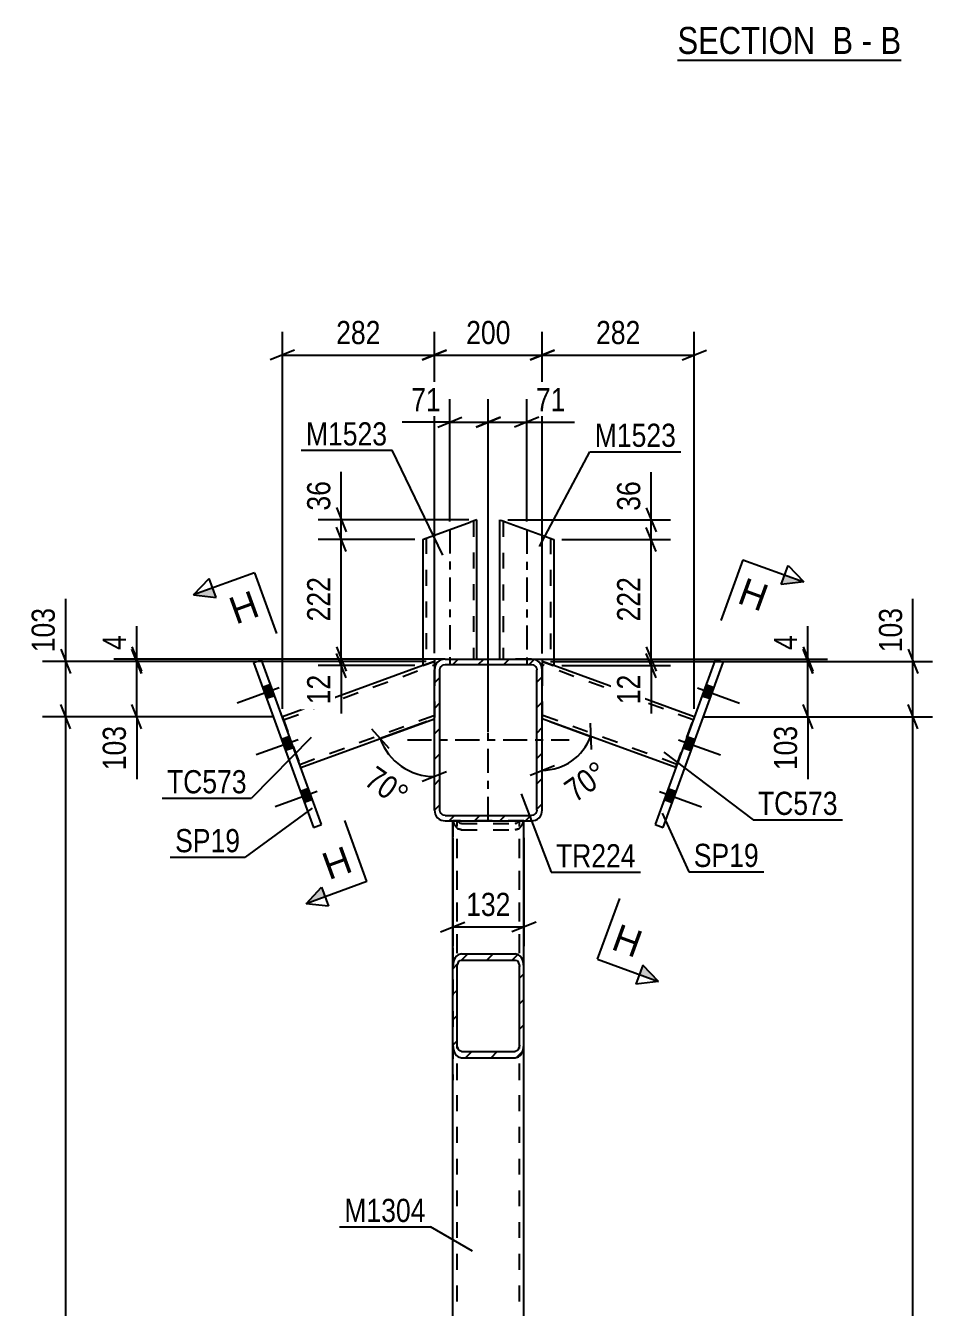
# Model space of a CAD drawing. Header units: millimetres. Extents: x -153 to 1036, y -682 to 159.
# Drawn here: x 312.2 to 424.3, y -467.5 to -309.1 of the extents above; entities that cross this region are included whole.
import ezdxf

# ---------------------------------------------------------------- set-up
doc = ezdxf.new("R2010")
doc.units = ezdxf.units.MM
doc.linetypes.add('DXK_LINE_DOT2', pattern=[3.9198, 1.9599, -1.9599])
doc.linetypes.add('DXK_LINE_DOT3', pattern=[5.9187, 2.979, -0.9799, 0.9799, -0.9799])
doc.styles.add('Arial', font='ARIAL.TTF', dxfattribs={"height": 0.2})
doc.styles.add('Arial Narrow', font='ARIALN.TTF', dxfattribs={"height": 0.2})

# ---------------------------------------------------------------- blocks, each defined once
blk = doc.blocks.new('Unknown-761548098-13 - 5101')
at = {"color": 6, "linetype": 'Continuous'}
blk.add_line((392.84, -313.31), (420.48, -313.31), dxfattribs=at)
at = {"color": 0, "linetype": 'Continuous'}
for points in [[(410.94, -312.56), (410.94, -309.06), (392.84, -309.06), (392.84, -312.56)], [(414.55, -312.56), (414.55, -309.06), (411.99, -309.06), (411.99, -312.56)], [(416.88, -312.56), (416.88, -309.06), (415.6, -309.06), (415.6, -312.56)], [(420.48, -312.56), (420.48, -309.06), (417.93, -309.06), (417.93, -312.56)]]:
    blk.add_wipeout(points, dxfattribs=at)
at = {"color": 7, "linetype": 'Continuous', "style": 'Arial Narrow'}
for s, p in [('SECTION ', (392.84, -312.56)), ('B', (411.99, -312.56)), ('B', (417.93, -312.56)), ('-', (415.6, -312.56))]:
    blk.add_text(s, height=3.34, dxfattribs=at).set_placement(p)
blk = doc.blocks.new('Part-761548098-21305 - 21252')
at = {"color": 2, "linetype": 'Continuous'}
for p, q in [((376.12, -387.64), (376.12, -388.49)), ((376.12, -388.49), (376.12, -388.68)), ((394.91, -394.48), (377.54, -388.15)), ((392.63, -400.74), (376.12, -394.73))]:
    blk.add_line(p, q, dxfattribs=at)
at = {"color": 7, "linetype": 'DXK_LINE_DOT2'}
for p, q in [((377.54, -388.15), (376.12, -387.64)), ((376.12, -387.64), (376.12, -387.7)), ((376.12, -387.7), (376.12, -387.88)), ((394.77, -394.85), (376.12, -388.06)), ((376.12, -388.68), (376.12, -394.73)), ((392.77, -400.36), (376.12, -394.3)), ((392.63, -400.74), (394.91, -394.48))]:
    blk.add_line(p, q, dxfattribs=at)
blk = doc.blocks.new('Part-761548098-21254 - 21252')
at = {"color": 7, "linetype": 'DXK_LINE_DOT2'}
for p, q in [((373.85, -407.34), (365.05, -407.34)), ((365.05, -407.34), (365.05, -439.39)), ((365.11, -407.34), (365.13, -407.48)), ((365.58, -439.39), (365.58, -407.34)), ((365.74, -407.44), (365.7, -407.34)), ((365.71, -408.33), (365.91, -408.39)), ((365.91, -407.61), (365.74, -407.44)), ((366.12, -407.67), (365.91, -407.61)), ((365.91, -408.39), (366.12, -408.45)), ((366.12, -407.67), (372.78, -407.67)), ((366.12, -408.45), (372.78, -408.45)), ((372.99, -407.61), (372.78, -407.67)), ((372.78, -408.45), (373.16, -408.34)), ((373.16, -407.44), (372.99, -407.61)), ((373.2, -407.34), (373.16, -407.44)), ((373.16, -408.34), (373.19, -408.33)), ((373.32, -439.39), (373.32, -407.34)), ((373.77, -407.48), (373.79, -407.34)), ((373.85, -439.39), (373.85, -407.34))]:
    blk.add_line(p, q, dxfattribs=at)
for centre, start, end in [((366.51, -407.16), 193.2949, 235.5336), ((372.39, -407.16), 304.4664, 346.7051)]:
    blk.add_arc(centre, 1.42, start, end, dxfattribs=at)
blk = doc.blocks.new('Part-761548098-21256 - 21252')
at = {"linetype": 'Continuous'}
h = blk.add_hatch(dxfattribs=at)
h.set_pattern_fill('', scale=0.7, style=0, pattern_type=0)
h.set_pattern_definition([(45, (365.0503, -435.0648), (-1.57154, 1.57154), [])])
h.paths.add_polyline_path([(365.05, -425.33), (365.05, -435.06), (365.13, -435.66), (365.36, -436.17), (365.71, -436.5), (366.12, -436.62), (372.78, -436.62), (373.19, -436.5), (373.54, -436.17), (373.77, -435.66), (373.85, -435.06), (373.85, -425.33), (373.77, -424.74), (373.54, -424.23), (373.19, -423.9), (372.78, -423.78), (366.12, -423.78), (365.71, -423.9), (365.36, -424.23), (365.13, -424.74)])
h.paths.add_polyline_path([(365.74, -424.78), (365.91, -424.61), (366.12, -424.56), (372.78, -424.56), (372.99, -424.61), (373.16, -424.78), (373.28, -425.04), (373.32, -425.33), (373.32, -435.06), (373.28, -435.36), (373.16, -435.62), (372.99, -435.78), (372.78, -435.84), (366.12, -435.84), (365.91, -435.78), (365.74, -435.62), (365.62, -435.36), (365.58, -435.06), (365.58, -425.33), (365.62, -425.04)])
at = {"color": 2, "linetype": 'Continuous'}
for p, q in [((365.05, -425.33), (365.05, -407.34)), ((373.85, -425.33), (373.85, -407.34)), ((366.12, -423.78), (365.71, -423.9)), ((366.12, -423.78), (372.78, -423.78)), ((373.19, -423.9), (372.78, -423.78)), ((365.13, -424.74), (365.05, -425.33)), ((365.05, -435.06), (365.05, -425.33)), ((365.58, -425.33), (365.62, -425.04)), ((365.58, -435.06), (365.58, -425.33)), ((365.91, -424.61), (366.12, -424.56)), ((366.12, -424.56), (372.78, -424.56)), ((372.78, -424.56), (372.99, -424.61)), ((373.28, -425.04), (373.32, -425.33)), ((373.32, -435.06), (373.32, -425.33)), ((373.85, -425.33), (373.77, -424.74)), ((373.85, -435.06), (373.85, -425.33)), ((365.05, -435.06), (365.13, -435.66)), ((365.62, -435.36), (365.58, -435.06)), ((373.32, -435.06), (373.28, -435.36)), ((373.77, -435.66), (373.85, -435.06)), ((365.71, -436.5), (366.12, -436.62)), ((366.12, -435.84), (365.91, -435.78)), ((366.12, -435.84), (372.78, -435.84)), ((366.12, -436.62), (372.78, -436.62)), ((372.99, -435.78), (372.78, -435.84)), ((372.78, -436.62), (373.19, -436.5))]:
    blk.add_line(p, q, dxfattribs=at)
at = {"color": 7, "linetype": 'DXK_LINE_DOT2'}
for p, q in [((373.85, -407.34), (365.05, -407.34)), ((365.13, -407.48), (365.11, -407.34)), ((365.58, -435.06), (365.58, -407.34)), ((365.7, -407.34), (365.74, -407.44)), ((366.12, -408.45), (365.71, -408.33)), ((365.74, -407.44), (365.91, -407.61)), ((365.91, -407.61), (366.12, -407.67)), ((366.12, -407.67), (372.78, -407.67)), ((366.12, -408.45), (372.78, -408.45)), ((372.78, -407.67), (372.99, -407.61)), ((373.19, -408.33), (372.78, -408.45)), ((372.99, -407.61), (373.16, -407.44)), ((373.16, -407.44), (373.2, -407.34)), ((373.32, -435.06), (373.32, -407.34)), ((373.79, -407.34), (373.77, -407.48)), ((365.05, -435.06), (365.05, -425.33)), ((373.85, -435.06), (373.85, -425.33))]:
    blk.add_line(p, q, dxfattribs=at)
for centre, start, end in [((366.51, -407.16), 193.2949, 235.5336), ((372.39, -407.16), 304.4664, 346.7051)]:
    blk.add_arc(centre, 1.42, start, end, dxfattribs=at)
at = {"color": 2, "linetype": 'Continuous'}
for centre, radius, start, end in [((366.51, -425.06), 1.42, 124.4664, 166.7051), ((372.39, -425.06), 1.42, 13.2949, 55.5336), ((366.31, -425.2), 0.709, 124.4664, 166.7051), ((372.59, -425.2), 0.709, 13.2949, 55.5336), ((366.31, -435.2), 0.709, 193.2949, 235.5336), ((372.59, -435.2), 0.709, 304.4664, 346.7051), ((366.51, -435.33), 1.42, 193.2949, 235.5336), ((372.39, -435.33), 1.42, 304.4664, 346.7051)]:
    blk.add_arc(centre, radius, start, end, dxfattribs=at)
blk = doc.blocks.new('Part-761548098-21275 - 21252')
at = {"color": 7, "linetype": 'DXK_LINE_DOT2'}
for p, q in [((344.13, -394.85), (362.78, -388.06)), ((361.35, -388.16), (362.78, -387.64)), ((362.78, -387.89), (362.78, -387.64)), ((362.78, -388.68), (362.78, -394.73)), ((346.13, -400.36), (362.78, -394.3)), ((343.99, -394.48), (346.27, -400.74))]:
    blk.add_line(p, q, dxfattribs=at)
at = {"color": 2, "linetype": 'Continuous'}
for p, q in [((362.78, -387.64), (362.78, -387.7)), ((362.78, -387.7), (362.78, -387.89)), ((362.78, -387.89), (362.78, -388.68)), ((361.35, -388.16), (343.99, -394.48)), ((346.27, -400.74), (362.78, -394.73))]:
    blk.add_line(p, q, dxfattribs=at)
blk = doc.blocks.new('Bolt-761548098-21395 - 21252')
at = {"linetype": 'Continuous'}
for points in [[(396.36, -390.5), (395.86, -391.88), (396.86, -392.24), (397.36, -390.86)], [(396.36, -390.5), (395.86, -391.88), (396.86, -392.24), (397.36, -390.86)], [(396.36, -390.5), (395.86, -391.88), (396.86, -392.24), (397.36, -390.86)], [(394.02, -396.92), (393.52, -398.3), (394.52, -398.66), (395.02, -397.28)], [(394.02, -396.92), (393.52, -398.3), (394.52, -398.66), (395.02, -397.28)], [(391.68, -403.34), (391.18, -404.72), (392.19, -405.08), (392.69, -403.7)], [(391.68, -403.34), (391.18, -404.72), (392.19, -405.08), (392.69, -403.7)], [(391.68, -403.34), (391.18, -404.72), (392.19, -405.08), (392.69, -403.7)]]:
    blk.add_hatch(color=1, dxfattribs=at).paths.add_polyline_path(points)
at = {"color": 1, "linetype": 'Continuous'}
for p, q in [((395.29, -390.89), (400.49, -392.78)), ((395.29, -390.89), (400.49, -392.78)), ((395.29, -390.89), (400.49, -392.78)), ((396.36, -390.5), (397.36, -390.86)), ((396.36, -390.5), (397.36, -390.86)), ((396.36, -390.5), (397.36, -390.86)), ((395.86, -391.88), (396.86, -392.24)), ((395.86, -391.88), (396.86, -392.24)), ((395.86, -391.88), (396.86, -392.24)), ((392.96, -397.31), (398.16, -399.2)), ((392.96, -397.31), (398.16, -399.2)), ((394.02, -396.92), (395.02, -397.28)), ((394.02, -396.92), (395.02, -397.28)), ((393.52, -398.3), (394.52, -398.66)), ((393.52, -398.3), (394.52, -398.66)), ((390.62, -403.73), (395.82, -405.63)), ((390.62, -403.73), (395.82, -405.63)), ((390.62, -403.73), (395.82, -405.63)), ((391.68, -403.34), (392.69, -403.7)), ((391.68, -403.34), (392.69, -403.7)), ((391.68, -403.34), (392.69, -403.7)), ((391.18, -404.72), (392.19, -405.08)), ((391.18, -404.72), (392.19, -405.08)), ((391.18, -404.72), (392.19, -405.08))]:
    blk.add_line(p, q, dxfattribs=at)
blk = doc.blocks.new('Part-761548098-21267 - 21252')
at = {"color": 7, "linetype": 'DXK_LINE_DOT2'}
for p, q in [((365.05, -407.34), (373.85, -407.34)), ((365.05, -435.06), (365.05, -407.34)), ((365.58, -600.01), (365.58, -407.34)), ((373.32, -600.01), (373.32, -407.34)), ((373.85, -435.06), (373.85, -407.34))]:
    blk.add_line(p, q, dxfattribs=at)
at = {"color": 2, "linetype": 'Continuous'}
for p, q in [((365.05, -572.29), (365.05, -435.06)), ((373.85, -572.29), (373.85, -435.06))]:
    blk.add_line(p, q, dxfattribs=at)
blk = doc.blocks.new('Part-761548098-21307 - 21252')
at = {"color": 2, "linetype": 'Continuous'}
for p, q in [((397.48, -387.43), (390.07, -407.79)), ((391.07, -408.15), (398.48, -387.79)), ((398.48, -387.79), (397.48, -387.43)), ((390.07, -407.79), (391.07, -408.15))]:
    blk.add_line(p, q, dxfattribs=at)
blk = doc.blocks.new('Part-761548098-21308 - 21252')
at = {"color": 2, "linetype": 'Continuous'}
for p, q in [((340.42, -387.79), (341.42, -387.43)), ((340.42, -387.79), (347.83, -408.15)), ((348.83, -407.79), (341.42, -387.43)), ((347.83, -408.15), (348.83, -407.79))]:
    blk.add_line(p, q, dxfattribs=at)
blk = doc.blocks.new('Part-761548098-21317 - 21252')
at = {"linetype": 'Continuous'}
h = blk.add_hatch(dxfattribs=at)
h.set_pattern_fill('', scale=0.7, style=0, pattern_type=0)
h.set_pattern_definition([(45, (362.7837, -406.0112), (-1.57154, 1.57154), [])])
h.paths.add_polyline_path([(362.78, -388.68), (362.78, -406.01), (362.89, -406.52), (363.17, -406.95), (363.61, -407.24), (364.12, -407.34), (374.78, -407.34), (375.29, -407.24), (375.73, -406.95), (376.02, -406.52), (376.12, -406.01), (376.12, -388.68), (376.02, -388.17), (375.73, -387.74), (375.29, -387.45), (374.78, -387.34), (364.12, -387.34), (363.61, -387.45), (363.17, -387.74), (362.89, -388.17)])
h.paths.add_polyline_path([(363.65, -388.21), (363.86, -388.06), (364.12, -388.01), (374.78, -388.01), (375.04, -388.06), (375.26, -388.21), (375.4, -388.42), (375.45, -388.68), (375.45, -406.01), (375.4, -406.27), (375.26, -406.48), (375.04, -406.63), (374.78, -406.68), (364.12, -406.68), (363.86, -406.63), (363.65, -406.48), (363.5, -406.27), (363.45, -406.01), (363.45, -388.68), (363.5, -388.42)])
at = {"color": 2, "linetype": 'Continuous'}
for p, q in [((364.12, -387.34), (363.61, -387.45)), ((363.86, -388.06), (364.12, -388.01)), ((364.12, -387.34), (374.78, -387.34)), ((364.12, -388.01), (374.78, -388.01)), ((375.29, -387.45), (374.78, -387.34)), ((374.78, -388.01), (375.04, -388.06)), ((362.89, -388.17), (362.78, -388.68)), ((362.78, -406.01), (362.78, -388.68)), ((363.45, -388.68), (363.5, -388.42)), ((363.45, -406.01), (363.45, -388.68)), ((375.4, -388.42), (375.45, -388.68)), ((375.45, -406.01), (375.45, -388.68)), ((376.12, -388.68), (376.02, -388.17)), ((376.12, -406.01), (376.12, -388.68)), ((362.78, -406.01), (362.89, -406.52)), ((363.5, -406.27), (363.45, -406.01)), ((364.12, -406.68), (363.86, -406.63)), ((364.12, -406.68), (374.78, -406.68)), ((375.04, -406.63), (374.78, -406.68)), ((375.45, -406.01), (375.4, -406.27)), ((376.02, -406.52), (376.12, -406.01)), ((363.61, -407.24), (364.12, -407.34)), ((364.12, -407.34), (374.78, -407.34)), ((374.78, -407.34), (375.29, -407.24))]:
    blk.add_line(p, q, dxfattribs=at)
at = {"color": 7, "linetype": 'DXK_LINE_DOT3'}
for p, q in [((369.45, -407.34), (369.45, -387.34)), ((359.45, -397.34), (379.45, -397.34))]:
    blk.add_line(p, q, dxfattribs=at)
at = {"color": 2, "linetype": 'Continuous'}
for centre, radius, start, end in [((364.12, -388.68), 1.33, 112.5, 157.5), ((364.12, -388.68), 0.667, 112.5, 157.5), ((374.78, -388.68), 0.667, 22.5, 67.5), ((374.78, -388.68), 1.33, 22.5, 67.5), ((364.12, -406.01), 1.33, 202.5, 247.5), ((364.12, -406.01), 0.667, 202.5, 247.5), ((374.78, -406.01), 0.667, 292.5, 337.5), ((374.78, -406.01), 1.33, 292.5, 337.5)]:
    blk.add_arc(centre, radius, start, end, dxfattribs=at)
blk = doc.blocks.new('Part-761548098-21376 - 21252')
at = {"color": 2, "linetype": 'Continuous'}
for p, q in [((370.87, -387.34), (370.87, -370.14)), ((370.87, -370.14), (370.93, -370.17)), ((370.93, -370.17), (371.1, -370.23)), ((371.1, -370.23), (371.67, -370.43)), ((371.67, -370.43), (377.54, -372.57)), ((377.54, -372.57), (377.54, -388.15)), ((374.78, -387.34), (376.12, -387.34)), ((376.12, -387.34), (376.12, -387.63)), ((376.12, -387.63), (377.48, -388.13)), ((377.54, -388.15), (377.48, -388.13))]:
    blk.add_line(p, q, dxfattribs=at)
at = {"color": 7, "linetype": 'DXK_LINE_DOT2'}
for p, q in [((371.1, -370.23), (371.52, -370.38)), ((371.27, -370.29), (371.27, -387.34)), ((371.27, -370.29), (371.3, -370.3)), ((371.36, -370.32), (371.67, -370.43)), ((377.14, -372.42), (377.14, -388.01)), ((374.78, -387.34), (370.87, -387.34))]:
    blk.add_line(p, q, dxfattribs=at)
at = {"color": 7, "linetype": 'DXK_LINE_DOT3'}
blk.add_line((374.2, -371.36), (374.2, -388.15), dxfattribs=at)
blk = doc.blocks.new('Part-761548098-21377 - 21252')
at = {"color": 2, "linetype": 'Continuous'}
for p, q in [((361.42, -372.53), (367.22, -370.41)), ((368.02, -370.12), (367.22, -370.41)), ((368.02, -387.34), (368.02, -370.12)), ((361.35, -372.55), (361.42, -372.53)), ((361.35, -372.55), (361.35, -388.16)), ((362.78, -387.63), (361.35, -388.16)), ((364.12, -387.34), (362.78, -387.34)), ((362.78, -387.34), (362.78, -387.63))]:
    blk.add_line(p, q, dxfattribs=at)
at = {"color": 7, "linetype": 'DXK_LINE_DOT2'}
for p, q in [((367.62, -370.27), (367.62, -387.34)), ((361.75, -372.4), (361.79, -372.39)), ((361.75, -372.4), (361.75, -388.01)), ((364.12, -387.34), (368.02, -387.34))]:
    blk.add_line(p, q, dxfattribs=at)
at = {"color": 7, "linetype": 'DXK_LINE_DOT3'}
blk.add_line((364.69, -371.33), (364.69, -388.16), dxfattribs=at)
blk = doc.blocks.new('Bolt-761548098-21396 - 21252')
at = {"linetype": 'Continuous'}
for points in [[(343.04, -391.88), (342.54, -390.5), (341.54, -390.86), (342.04, -392.24)], [(343.04, -391.88), (342.54, -390.5), (341.54, -390.86), (342.04, -392.24)], [(343.04, -391.88), (342.54, -390.5), (341.54, -390.86), (342.04, -392.24)], [(345.38, -398.3), (344.88, -396.92), (343.88, -397.28), (344.38, -398.66)], [(345.38, -398.3), (344.88, -396.92), (343.88, -397.28), (344.38, -398.66)], [(347.72, -404.72), (347.22, -403.34), (346.21, -403.71), (346.72, -405.08)], [(347.72, -404.72), (347.22, -403.34), (346.21, -403.71), (346.72, -405.08)], [(347.72, -404.72), (347.22, -403.34), (346.21, -403.71), (346.72, -405.08)]]:
    blk.add_hatch(color=1, dxfattribs=at).paths.add_polyline_path(points)
at = {"color": 1, "linetype": 'Continuous'}
for p, q in [((343.61, -390.89), (338.41, -392.78)), ((343.61, -390.89), (338.41, -392.78)), ((343.61, -390.89), (338.41, -392.78)), ((342.54, -390.5), (341.54, -390.86)), ((342.54, -390.5), (341.54, -390.86)), ((342.54, -390.5), (341.54, -390.86)), ((343.04, -391.88), (342.04, -392.24)), ((343.04, -391.88), (342.04, -392.24)), ((343.04, -391.88), (342.04, -392.24)), ((345.94, -397.31), (340.74, -399.2)), ((345.94, -397.31), (340.74, -399.2)), ((344.88, -396.92), (343.88, -397.28)), ((344.88, -396.92), (343.88, -397.28)), ((345.38, -398.3), (344.38, -398.66)), ((345.38, -398.3), (344.38, -398.66)), ((348.28, -403.73), (343.08, -405.63)), ((348.28, -403.73), (343.08, -405.63)), ((348.28, -403.73), (343.08, -405.63)), ((347.22, -403.34), (346.21, -403.71)), ((347.22, -403.34), (346.21, -403.71)), ((347.22, -403.34), (346.21, -403.71)), ((347.72, -404.72), (346.72, -405.08)), ((347.72, -404.72), (346.72, -405.08)), ((347.72, -404.72), (346.72, -405.08))]:
    blk.add_line(p, q, dxfattribs=at)
blk = doc.blocks.new('StraightDimension-761548098-24552 - 21252')
at = {"color": 7, "linetype": 'Continuous'}
for p, q in [((421.35, -386.14), (422.55, -389.14)), ((377.12, -387.64), (424.35, -387.64)), ((421.95, -394.48), (421.95, -387.64)), ((422.55, -395.98), (421.35, -392.98)), ((395.91, -394.48), (424.35, -394.48))]:
    blk.add_line(p, q, dxfattribs=at)
at = {"color": 0}
blk.add_wipeout([(421.2, -380.43), (417, -380.43), (417, -387.11), (421.2, -387.11)], dxfattribs=at)
at = {"color": 7, "linetype": 'Continuous'}
blk.add_line((421.95, -387.64), (421.95, -379.9), dxfattribs=at)
blk.add_line((421.95, -387.64), (421.95, -379.9), dxfattribs=at)
at = {"color": 3, "style": 'Arial Narrow'}
blk.add_text('103', height=2.863, rotation=90.0002, dxfattribs=at).set_placement((420.6, -386.51))
blk = doc.blocks.new('StraightDimension-761548098-24587 - 21252')
at = {"color": 7, "linetype": 'Continuous'}
for p, q in [((325.39, -386.13), (326.59, -389.13)), ((361.78, -387.63), (323.14, -387.63)), ((325.99, -394.48), (325.99, -387.63)), ((326.59, -395.98), (325.39, -392.98)), ((342.99, -394.48), (323.14, -394.48))]:
    blk.add_line(p, q, dxfattribs=at)
at = {"color": 0}
blk.add_wipeout([(325.24, -395), (321.04, -395), (321.04, -401.69), (325.24, -401.69)], dxfattribs=at)
at = {"color": 7, "linetype": 'Continuous'}
blk.add_line((325.99, -394.48), (325.99, -402.21), dxfattribs=at)
blk.add_line((325.99, -394.48), (325.99, -402.21), dxfattribs=at)
at = {"color": 3, "style": 'Arial Narrow'}
blk.add_text('103', height=2.863, rotation=90.0002, dxfattribs=at).set_placement((324.64, -401.09))
blk = doc.blocks.new('StraightDimension-761548098-24668 - 21252')
at = {"color": 7, "linetype": 'Continuous'}
for p, q in [((376.12, -386.67), (376.12, -346.92)), ((394.91, -393.48), (394.91, -346.92)), ((377.62, -349.17), (374.62, -350.37)), ((376.12, -349.77), (394.91, -349.77)), ((393.41, -350.37), (396.41, -349.17))]:
    blk.add_line(p, q, dxfattribs=at)
at = {"color": 0}
blk.add_wipeout([(388.86, -349.02), (388.86, -344.82), (382.17, -344.82), (382.17, -349.02)], dxfattribs=at)
at = {"color": 3, "style": 'Arial Narrow'}
blk.add_text('282', height=2.863, dxfattribs=at).set_placement((382.77, -348.42))
blk = doc.blocks.new('StraightDimension-761548098-24553 - 21252')
at = {"color": 7, "linetype": 'Continuous'}
for p, q in [((422.55, -395.98), (421.35, -392.98)), ((395.91, -394.48), (424.35, -394.48)), ((421.95, -609.73), (421.95, -394.48))]:
    blk.add_line(p, q, dxfattribs=at)
blk = doc.blocks.new('StraightDimension-761548098-24586 - 21252')
at = {"color": 7, "linetype": 'Continuous'}
for p, q in [((325.39, -385.84), (326.59, -388.84)), ((326.59, -389.13), (325.39, -386.13)), ((361.78, -387.34), (323.14, -387.34)), ((361.78, -387.63), (323.14, -387.63)), ((325.99, -387.63), (325.99, -387.34))]:
    blk.add_line(p, q, dxfattribs=at)
at = {"color": 0}
blk.add_wipeout([(325.24, -383.79), (321.04, -383.79), (321.04, -386.82), (325.24, -386.82)], dxfattribs=at)
at = {"color": 7, "linetype": 'Continuous'}
blk.add_line((325.99, -387.34), (325.99, -383.27), dxfattribs=at)
blk.add_line((325.99, -387.34), (325.99, -383.27), dxfattribs=at)
at = {"color": 3, "style": 'Arial Narrow'}
blk.add_text('4', height=2.86, rotation=90.0002, dxfattribs=at).set_placement((324.64, -386.22))
blk = doc.blocks.new('StraightDimension-761548098-21480 - 21252')
at = {"color": 7, "linetype": 'Continuous'}
for p, q in [((365.05, -409.45), (365.05, -422.85)), ((373.85, -409.45), (373.85, -422.85)), ((363.55, -421.05), (366.55, -419.85)), ((365.05, -420.45), (373.85, -420.45)), ((375.35, -419.85), (372.35, -421.05))]:
    blk.add_line(p, q, dxfattribs=at)
at = {"color": 0}
blk.add_wipeout([(372.79, -419.7), (372.79, -415.5), (366.11, -415.5), (366.11, -419.7)], dxfattribs=at)
at = {"color": 3, "style": 'Arial Narrow'}
blk.add_text('132', height=2.863, dxfattribs=at).set_placement((366.71, -419.1))
blk = doc.blocks.new('StraightDimension-761548098-24476 - 21252')
at = {"color": 7, "linetype": 'Continuous'}
for p, q in [((316.6, -386.13), (317.8, -389.13)), ((361.78, -387.63), (314.35, -387.63)), ((317.2, -394.48), (317.2, -387.63)), ((317.8, -395.98), (316.6, -392.98)), ((342.99, -394.48), (314.35, -394.48))]:
    blk.add_line(p, q, dxfattribs=at)
at = {"color": 0}
blk.add_wipeout([(316.45, -380.43), (312.25, -380.43), (312.25, -387.11), (316.45, -387.11)], dxfattribs=at)
at = {"color": 7, "linetype": 'Continuous'}
blk.add_line((317.2, -387.63), (317.2, -379.9), dxfattribs=at)
blk.add_line((317.2, -387.63), (317.2, -379.9), dxfattribs=at)
at = {"color": 3, "style": 'Arial Narrow'}
blk.add_text('103', height=2.863, rotation=90.0002, dxfattribs=at).set_placement((315.85, -386.51))
blk = doc.blocks.new('StraightDimension-761548098-24617 - 21252')
at = {"color": 7, "linetype": 'Continuous'}
for p, q in [((408.37, -386.14), (409.57, -389.14)), ((377.12, -387.64), (411.37, -387.64)), ((408.97, -394.48), (408.97, -387.64)), ((409.57, -395.98), (408.37, -392.98)), ((395.91, -394.48), (411.37, -394.48))]:
    blk.add_line(p, q, dxfattribs=at)
at = {"color": 0}
blk.add_wipeout([(408.22, -395), (404.02, -395), (404.02, -401.68), (408.22, -401.68)], dxfattribs=at)
at = {"color": 7, "linetype": 'Continuous'}
blk.add_line((408.97, -394.48), (408.97, -402.21), dxfattribs=at)
blk.add_line((408.97, -394.48), (408.97, -402.21), dxfattribs=at)
at = {"color": 3, "style": 'Arial Narrow'}
blk.add_text('103', height=2.863, rotation=90.0002, dxfattribs=at).set_placement((407.62, -401.08))
blk = doc.blocks.new('StraightDimension-761548098-24616 - 21252')
at = {"color": 7, "linetype": 'Continuous'}
for p, q in [((408.37, -385.84), (409.57, -388.84)), ((409.57, -389.14), (408.37, -386.14)), ((377.12, -387.34), (411.37, -387.34)), ((377.12, -387.64), (411.37, -387.64)), ((408.97, -387.64), (408.97, -387.34))]:
    blk.add_line(p, q, dxfattribs=at)
at = {"color": 0}
blk.add_wipeout([(408.22, -383.79), (404.02, -383.79), (404.02, -386.82), (408.22, -386.82)], dxfattribs=at)
at = {"color": 7, "linetype": 'Continuous'}
blk.add_line((408.97, -387.34), (408.97, -383.27), dxfattribs=at)
blk.add_line((408.97, -387.34), (408.97, -383.27), dxfattribs=at)
at = {"color": 3, "style": 'Arial Narrow'}
blk.add_text('4', height=2.86, rotation=90.0002, dxfattribs=at).set_placement((407.62, -386.22))
blk = doc.blocks.new('StraightDimension-761548098-24477 - 21252')
at = {"color": 7, "linetype": 'Continuous'}
for p, q in [((317.8, -395.98), (316.6, -392.98)), ((342.99, -394.48), (314.35, -394.48)), ((317.2, -609.73), (317.2, -394.48))]:
    blk.add_line(p, q, dxfattribs=at)
blk = doc.blocks.new('StraightDimension-761548098-24669 - 21252')
at = {"color": 7, "linetype": 'Continuous'}
for p, q in [((362.78, -386.63), (362.78, -346.92)), ((376.12, -386.67), (376.12, -346.92)), ((364.28, -349.17), (361.28, -350.37)), ((362.78, -349.77), (376.12, -349.77)), ((374.62, -350.37), (377.62, -349.17))]:
    blk.add_line(p, q, dxfattribs=at)
at = {"color": 0}
blk.add_wipeout([(372.79, -349.02), (372.79, -344.82), (366.11, -344.82), (366.11, -349.02)], dxfattribs=at)
at = {"color": 3, "style": 'Arial Narrow'}
blk.add_text('200', height=2.863, dxfattribs=at).set_placement((366.71, -348.42))
blk = doc.blocks.new('StraightDimension-761548098-24670 - 21252')
at = {"color": 7, "linetype": 'Continuous'}
for p, q in [((343.99, -393.48), (343.99, -346.92)), ((362.78, -386.63), (362.78, -346.92)), ((345.49, -349.17), (342.49, -350.37)), ((343.99, -349.77), (362.78, -349.77)), ((361.28, -350.37), (364.28, -349.17))]:
    blk.add_line(p, q, dxfattribs=at)
at = {"color": 0}
blk.add_wipeout([(356.73, -349.02), (356.73, -344.82), (350.04, -344.82), (350.04, -349.02)], dxfattribs=at)
at = {"color": 3, "style": 'Arial Narrow'}
blk.add_text('282', height=2.863, dxfattribs=at).set_placement((350.64, -348.42))
blk = doc.blocks.new('StraightDimension-761548098-24711 - 21252')
at = {"color": 7, "linetype": 'Continuous'}
for p, q in [((369.45, -396.34), (369.45, -355.22)), ((374.2, -370.35), (374.2, -355.22)), ((367.95, -358.67), (370.95, -357.47)), ((375.7, -357.47), (372.7, -358.67)), ((369.45, -358.07), (374.2, -358.07))]:
    blk.add_line(p, q, dxfattribs=at)
at = {"color": 0}
blk.add_wipeout([(379.58, -357.32), (379.58, -353.12), (374.73, -353.12), (374.73, -357.32)], dxfattribs=at)
at = {"color": 7, "linetype": 'Continuous'}
blk.add_line((374.2, -358.07), (380.11, -358.07), dxfattribs=at)
blk.add_line((374.2, -358.07), (380.11, -358.07), dxfattribs=at)
at = {"color": 3, "style": 'Arial Narrow'}
blk.add_text('71', height=2.863, dxfattribs=at).set_placement((375.33, -356.72))
blk = doc.blocks.new('StraightDimension-761548098-24712 - 21252')
at = {"color": 7, "linetype": 'Continuous'}
for p, q in [((364.69, -370.33), (364.69, -355.22)), ((369.45, -396.34), (369.45, -355.22)), ((363.19, -358.67), (366.19, -357.47)), ((370.95, -357.47), (367.95, -358.67)), ((364.69, -358.07), (369.45, -358.07))]:
    blk.add_line(p, q, dxfattribs=at)
at = {"color": 0}
blk.add_wipeout([(364.16, -357.32), (364.16, -353.12), (359.31, -353.12), (359.31, -357.32)], dxfattribs=at)
at = {"color": 7, "linetype": 'Continuous'}
blk.add_line((364.69, -358.07), (358.78, -358.07), dxfattribs=at)
blk.add_line((364.69, -358.07), (358.78, -358.07), dxfattribs=at)
at = {"color": 3, "style": 'Arial Narrow'}
blk.add_text('71', height=2.863, dxfattribs=at).set_placement((359.91, -356.72))
blk = doc.blocks.new('StraightDimension-761548098-24784 - 21252')
at = {"color": 7, "linetype": 'Continuous'}
for p, q in [((350.66, -368.62), (351.86, -371.62)), ((367.02, -370.12), (348.41, -370.12)), ((351.26, -372.55), (351.26, -370.12)), ((351.86, -374.05), (350.66, -371.05)), ((360.35, -372.55), (348.41, -372.55))]:
    blk.add_line(p, q, dxfattribs=at)
at = {"color": 0}
blk.add_wipeout([(350.51, -364.74), (346.31, -364.74), (346.31, -369.6), (350.51, -369.6)], dxfattribs=at)
at = {"color": 7, "linetype": 'Continuous'}
blk.add_line((351.26, -370.12), (351.26, -364.22), dxfattribs=at)
blk.add_line((351.26, -370.12), (351.26, -364.22), dxfattribs=at)
at = {"color": 3, "style": 'Arial Narrow'}
blk.add_text('36', height=2.863, rotation=90.0002, dxfattribs=at).set_placement((349.91, -369))
blk = doc.blocks.new('StraightDimension-761548098-24785 - 21252')
at = {"color": 7, "linetype": 'Continuous'}
for p, q in [((351.86, -374.05), (350.66, -371.05)), ((360.35, -372.55), (348.41, -372.55)), ((351.26, -387.34), (351.26, -372.55)), ((350.66, -385.84), (351.86, -388.84)), ((363.12, -387.34), (348.41, -387.34))]:
    blk.add_line(p, q, dxfattribs=at)
at = {"color": 0}
blk.add_wipeout([(350.51, -376.6), (346.31, -376.6), (346.31, -383.29), (350.51, -383.29)], dxfattribs=at)
at = {"color": 3, "style": 'Arial Narrow'}
blk.add_text('222', height=2.863, rotation=90.0002, dxfattribs=at).set_placement((349.91, -382.69))
blk = doc.blocks.new('StraightDimension-761548098-24786 - 21252')
at = {"color": 7, "linetype": 'Continuous'}
for p, q in [((350.66, -385.84), (351.86, -388.84)), ((363.12, -387.34), (348.41, -387.34)), ((351.86, -389.66), (350.66, -386.66)), ((351.26, -388.16), (351.26, -387.34)), ((360.35, -388.16), (348.41, -388.16))]:
    blk.add_line(p, q, dxfattribs=at)
at = {"color": 0}
blk.add_wipeout([(350.51, -388.68), (346.31, -388.68), (346.31, -393.54), (350.51, -393.54)], dxfattribs=at)
at = {"color": 7, "linetype": 'Continuous'}
blk.add_line((351.26, -388.16), (351.26, -394.06), dxfattribs=at)
blk.add_line((351.26, -388.16), (351.26, -394.06), dxfattribs=at)
at = {"color": 3, "style": 'Arial Narrow'}
blk.add_text('12', height=2.863, rotation=90.0002, dxfattribs=at).set_placement((349.91, -392.94))
blk = doc.blocks.new('StraightDimension-761548098-24838 - 21252')
at = {"color": 7, "linetype": 'Continuous'}
for p, q in [((388.98, -368.64), (390.18, -371.64)), ((371.87, -370.14), (391.98, -370.14)), ((389.58, -372.57), (389.58, -370.14)), ((390.18, -374.07), (388.98, -371.07)), ((378.54, -372.57), (391.98, -372.57))]:
    blk.add_line(p, q, dxfattribs=at)
at = {"color": 0}
blk.add_wipeout([(388.83, -364.76), (384.63, -364.76), (384.63, -369.62), (388.83, -369.62)], dxfattribs=at)
at = {"color": 7, "linetype": 'Continuous'}
blk.add_line((389.58, -370.14), (389.58, -364.24), dxfattribs=at)
blk.add_line((389.58, -370.14), (389.58, -364.24), dxfattribs=at)
at = {"color": 3, "style": 'Arial Narrow'}
blk.add_text('36', height=2.863, rotation=90.0002, dxfattribs=at).set_placement((388.23, -369.02))
blk = doc.blocks.new('StraightDimension-761548098-24839 - 21252')
at = {"color": 7, "linetype": 'Continuous'}
for p, q in [((390.18, -374.07), (388.98, -371.07)), ((378.54, -372.57), (391.98, -372.57)), ((389.58, -387.34), (389.58, -372.57)), ((388.98, -385.84), (390.18, -388.84)), ((375.78, -387.34), (391.98, -387.34))]:
    blk.add_line(p, q, dxfattribs=at)
at = {"color": 0}
blk.add_wipeout([(388.83, -376.61), (384.63, -376.61), (384.63, -383.3), (388.83, -383.3)], dxfattribs=at)
at = {"color": 3, "style": 'Arial Narrow'}
blk.add_text('222', height=2.863, rotation=90.0002, dxfattribs=at).set_placement((388.23, -382.7))
blk = doc.blocks.new('StraightDimension-761548098-24840 - 21252')
at = {"color": 7, "linetype": 'Continuous'}
for p, q in [((388.98, -385.84), (390.18, -388.84)), ((375.78, -387.34), (391.98, -387.34)), ((390.18, -389.65), (388.98, -386.65)), ((389.58, -388.15), (389.58, -387.34)), ((378.54, -388.15), (391.98, -388.15))]:
    blk.add_line(p, q, dxfattribs=at)
at = {"color": 0}
blk.add_wipeout([(388.83, -388.68), (384.63, -388.68), (384.63, -393.53), (388.83, -393.53)], dxfattribs=at)
at = {"color": 7, "linetype": 'Continuous'}
blk.add_line((389.58, -388.15), (389.58, -394.06), dxfattribs=at)
blk.add_line((389.58, -388.15), (389.58, -394.06), dxfattribs=at)
at = {"color": 3, "style": 'Arial Narrow'}
blk.add_text('12', height=2.863, rotation=90.0002, dxfattribs=at).set_placement((388.23, -392.93))
blk = doc.blocks.new('AngleDimension-761548098-25023 - 21252')
at = {"color": 7, "linetype": 'Continuous'}
for p, q in [((354.99, -395.97), (357.14, -398.38)), ((356.07, -397.17), (362.78, -394.73)), ((361.84, -395.07), (356.07, -397.17)), ((362.78, -401.88), (362.78, -394.73)), ((364.28, -401.28), (361.28, -402.48))]:
    blk.add_line(p, q, dxfattribs=at)
blk.add_arc((362.78, -394.73), 7.15, 200, 270, dxfattribs=at)
at = {"color": 0}
blk.add_wipeout([(358.4, -406.62), (360.81, -403.17), (355.52, -399.47), (353.11, -402.91)], dxfattribs=at)
at = {"color": 3, "style": 'Arial Narrow'}
blk.add_text('70°', height=2.863, rotation=-35.002, dxfattribs=at).set_placement((353.95, -402.76))
blk = doc.blocks.new('AngleDimension-761548098-25027 - 21252')
at = {"color": 7, "linetype": 'Continuous'}
for p, q in [((382.1, -396.91), (376.12, -394.73)), ((376.12, -401.09), (376.12, -394.73)), ((377.06, -395.07), (382.1, -396.91)), ((382.05, -395.29), (382.15, -398.52)), ((374.62, -401.69), (377.62, -400.49))]:
    blk.add_line(p, q, dxfattribs=at)
blk.add_arc((376.12, -394.73), 6.36, 270, 340, dxfattribs=at)
at = {"color": 0}
blk.add_wipeout([(385.34, -402.27), (382.93, -398.83), (377.64, -402.53), (380.05, -405.97)], dxfattribs=at)
at = {"color": 3, "style": 'Arial Narrow'}
blk.add_text('70°', height=2.863, rotation=35.002, dxfattribs=at).set_placement((380.2, -405.14))
blk = doc.blocks.new('Mark-761548098-24900 - 21252')
at = {"color": 0}
blk.add_wipeout([(392.66, -361.12), (392.66, -358.12), (382.61, -358.12), (382.61, -361.12)], dxfattribs=at)
blk.add_wipeout([(392.66, -361.12), (392.66, -358.12), (382.61, -358.12), (382.61, -361.12)], dxfattribs=at)
at = {"color": 30, "linetype": 'Continuous'}
for p, q in [((375.78, -373.45), (382.01, -361.72)), ((382.01, -361.72), (393.26, -361.72))]:
    blk.add_line(p, q, dxfattribs=at)
at = {"color": 3, "style": 'Arial Narrow'}
blk.add_text('M1523', height=2.863, dxfattribs=at).set_placement((382.61, -361.12))
blk = doc.blocks.new('Mark-761548098-24926 - 21252')
at = {"color": 0}
blk.add_wipeout([(387.67, -413.09), (387.67, -410.09), (377.81, -410.09), (377.81, -413.09)], dxfattribs=at)
blk.add_wipeout([(387.67, -413.09), (387.67, -410.09), (377.81, -410.09), (377.81, -413.09)], dxfattribs=at)
at = {"color": 30, "linetype": 'Continuous'}
for p, q in [((373.49, -404.02), (377.21, -413.69)), ((377.21, -413.69), (388.27, -413.69))]:
    blk.add_line(p, q, dxfattribs=at)
at = {"color": 3, "style": 'Arial Narrow'}
blk.add_text('TR224', height=2.863, dxfattribs=at).set_placement((377.81, -413.09))
blk = doc.blocks.new('Mark-761548098-22022 - 21252')
at = {"color": 0}
blk.add_wipeout([(361.7, -456.92), (361.7, -453.92), (351.65, -453.92), (351.65, -456.92)], dxfattribs=at)
blk.add_wipeout([(361.7, -456.92), (361.7, -453.92), (351.65, -453.92), (351.65, -456.92)], dxfattribs=at)
at = {"color": 30, "linetype": 'Continuous'}
for p in [(351.05, -457.52), (367.49, -460.52)]:
    blk.add_line(p, (362.3, -457.52), dxfattribs=at)
at = {"color": 3, "style": 'Arial Narrow'}
blk.add_text('M1304', height=2.863, dxfattribs=at).set_placement((351.65, -456.92))
blk = doc.blocks.new('SectionMark-761548098-26142 - 21252')
at = {"linetype": 'Continuous'}
for points in [[(405.66, -378.14), (406.09, -376.97), (408.44, -377.82)], [(388.12, -426.33), (388.55, -425.16), (390.47, -427.19)]]:
    blk.add_hatch(color=6, dxfattribs=at).paths.add_polyline_path(points)
at = {"color": 6, "linetype": 'Continuous'}
for p, q in [((405.66, -378.14), (406.52, -375.79)), ((406.52, -375.79), (408.44, -377.82)), ((408.44, -377.82), (405.66, -378.14)), ((388.55, -425.16), (387.7, -427.51)), ((390.47, -427.19), (388.55, -425.16)), ((390.47, -427.19), (387.7, -427.51))]:
    blk.add_line(p, q, dxfattribs=at)
at = {"color": 0, "linetype": 'Continuous'}
for points in [[(403.23, -381.51), (404.43, -378.23), (401.26, -377.07), (400.07, -380.36)], [(387.66, -424.3), (388.86, -421.01), (385.69, -419.86), (384.49, -423.15)]]:
    blk.add_wipeout(points, dxfattribs=at)
at = {"color": 6, "linetype": 'Continuous'}
for p, q in [((400.92, -375.09), (398.19, -382.6)), ((400.92, -375.09), (408.44, -377.82)), ((382.96, -424.45), (385.69, -416.93)), ((382.96, -424.45), (390.47, -427.19))]:
    blk.add_line(p, q, dxfattribs=at)
at = {"color": 3, "linetype": 'Continuous', "style": 'Arial'}
for p in [(400.07, -380.36), (384.49, -423.15)]:
    blk.add_text('H', height=3.34, rotation=-20.002, dxfattribs=at).set_placement(p)
blk = doc.blocks.new('Mark-761548098-24903 - 21252')
at = {"color": 0}
blk.add_wipeout([(356.96, -360.95), (356.96, -357.95), (346.9, -357.95), (346.9, -360.95)], dxfattribs=at)
blk.add_wipeout([(356.96, -360.95), (356.96, -357.95), (346.9, -357.95), (346.9, -360.95)], dxfattribs=at)
at = {"color": 30, "linetype": 'Continuous'}
for p in [(346.3, -361.55), (363.82, -374.51)]:
    blk.add_line(p, (357.56, -361.55), dxfattribs=at)
at = {"color": 3, "style": 'Arial Narrow'}
blk.add_text('M1523', height=2.863, dxfattribs=at).set_placement((346.9, -360.95))
blk = doc.blocks.new('Mark-761548098-24914 - 21252')
at = {"color": 0}
blk.add_wipeout([(339.58, -403.94), (339.58, -400.94), (329.72, -400.94), (329.72, -403.94)], dxfattribs=at)
blk.add_wipeout([(339.58, -403.94), (339.58, -400.94), (329.72, -400.94), (329.72, -403.94)], dxfattribs=at)
at = {"color": 30, "linetype": 'Continuous'}
for p in [(347.54, -397.05), (329.12, -404.54)]:
    blk.add_line(p, (340.18, -404.54), dxfattribs=at)
at = {"color": 3, "style": 'Arial Narrow'}
blk.add_text('TC573', height=2.863, dxfattribs=at).set_placement((329.72, -403.94))
blk = doc.blocks.new('Mark-761548098-24917 - 21252')
at = {"color": 0}
blk.add_wipeout([(412.65, -406.61), (412.65, -403.61), (402.78, -403.61), (402.78, -406.61)], dxfattribs=at)
blk.add_wipeout([(412.65, -406.61), (412.65, -403.61), (402.78, -403.61), (402.78, -406.61)], dxfattribs=at)
at = {"color": 30, "linetype": 'Continuous'}
for p, q in [((391.13, -398.86), (402.18, -407.21)), ((402.18, -407.21), (413.25, -407.21))]:
    blk.add_line(p, q, dxfattribs=at)
at = {"color": 3, "style": 'Arial Narrow'}
blk.add_text('TC573', height=2.863, dxfattribs=at).set_placement((402.78, -406.61))
blk = doc.blocks.new('Mark-761548098-24920 - 21252')
at = {"color": 0}
blk.add_wipeout([(402.89, -413.04), (402.89, -410.04), (394.85, -410.04), (394.85, -413.04)], dxfattribs=at)
blk.add_wipeout([(402.89, -413.04), (402.89, -410.04), (394.85, -410.04), (394.85, -413.04)], dxfattribs=at)
at = {"color": 30, "linetype": 'Continuous'}
for p, q in [((390.93, -406.39), (394.25, -413.64)), ((394.25, -413.64), (403.49, -413.64))]:
    blk.add_line(p, q, dxfattribs=at)
at = {"color": 3, "style": 'Arial Narrow'}
blk.add_text('SP19', height=2.863, dxfattribs=at).set_placement((394.85, -413.04))
blk = doc.blocks.new('Mark-761548098-24923 - 21252')
at = {"color": 0}
blk.add_wipeout([(338.77, -411.22), (338.77, -408.22), (330.73, -408.22), (330.73, -411.22)], dxfattribs=at)
blk.add_wipeout([(338.77, -411.22), (338.77, -408.22), (330.73, -408.22), (330.73, -411.22)], dxfattribs=at)
at = {"color": 30, "linetype": 'Continuous'}
for p in [(347.69, -405.78), (330.13, -411.82)]:
    blk.add_line(p, (339.37, -411.82), dxfattribs=at)
at = {"color": 3, "style": 'Arial Narrow'}
blk.add_text('SP19', height=2.863, dxfattribs=at).set_placement((330.73, -411.22))
blk = doc.blocks.new('SectionMark-761548098-26141 - 21252')
at = {"linetype": 'Continuous'}
for points in [[(335.36, -378.55), (335.79, -379.73), (333.01, -379.41)], [(348.83, -415.55), (349.25, -416.72), (346.91, -417.58)]]:
    blk.add_hatch(color=6, dxfattribs=at).paths.add_polyline_path(points)
at = {"color": 6, "linetype": 'Continuous'}
for p, q in [((333.01, -379.41), (334.94, -377.38)), ((335.79, -379.73), (334.94, -377.38)), ((333.01, -379.41), (335.79, -379.73)), ((346.91, -417.58), (348.83, -415.55)), ((348.83, -415.55), (349.68, -417.9)), ((349.68, -417.9), (346.91, -417.58))]:
    blk.add_line(p, q, dxfattribs=at)
at = {"color": 0, "linetype": 'Continuous'}
for points in [[(341.39, -381.95), (340.19, -378.66), (337.02, -379.81), (338.22, -383.1)], [(352.88, -413.54), (351.69, -410.25), (348.52, -411.4), (349.72, -414.69)]]:
    blk.add_wipeout(points, dxfattribs=at)
at = {"color": 6, "linetype": 'Continuous'}
for p, q in [((340.53, -376.67), (333.01, -379.41)), ((340.53, -376.67), (343.27, -384.19)), ((354.42, -414.84), (351.69, -407.32)), ((354.42, -414.84), (346.91, -417.58))]:
    blk.add_line(p, q, dxfattribs=at)
at = {"color": 3, "linetype": 'Continuous', "style": 'Arial'}
for p in [(338.22, -383.1), (349.72, -414.69)]:
    blk.add_text('H', height=3.34, rotation=20.002, dxfattribs=at).set_placement(p)

msp = doc.modelspace()

# ---------------------------------------------------------------- block references
for name in ['Unknown-761548098-13 - 5101', 'Part-761548098-21377 - 21252', 'Part-761548098-21376 - 21252', 'Part-761548098-21308 - 21252', 'Part-761548098-21275 - 21252', 'Part-761548098-21317 - 21252', 'Part-761548098-21305 - 21252', 'Part-761548098-21307 - 21252', 'Bolt-761548098-21396 - 21252', 'Bolt-761548098-21395 - 21252', 'Part-761548098-21254 - 21252', 'Part-761548098-21256 - 21252', 'Part-761548098-21267 - 21252']:
    msp.add_blockref(name, (0, 0))

# ---------------------------------------------------------------- next in the draw order: block references
for name in ['StraightDimension-761548098-24552 - 21252', 'StraightDimension-761548098-24587 - 21252', 'StraightDimension-761548098-21480 - 21252']:
    msp.add_blockref(name, (0, 0))

# ---------------------------------------------------------------- next in the draw order: block references
for name in ['StraightDimension-761548098-24668 - 21252', 'StraightDimension-761548098-24586 - 21252']:
    msp.add_blockref(name, (0, 0))

# ---------------------------------------------------------------- next in the draw order: block references
for name in ['StraightDimension-761548098-24476 - 21252', 'StraightDimension-761548098-24553 - 21252']:
    msp.add_blockref(name, (0, 0))

# ---------------------------------------------------------------- next in the draw order: block references
for name in ['StraightDimension-761548098-24617 - 21252', 'StraightDimension-761548098-24477 - 21252']:
    msp.add_blockref(name, (0, 0))

# ---------------------------------------------------------------- next in the draw order: block references
for name in ['StraightDimension-761548098-24616 - 21252', 'Mark-761548098-24914 - 21252', 'Mark-761548098-24923 - 21252', 'Mark-761548098-22022 - 21252']:
    msp.add_blockref(name, (0, 0))

# ---------------------------------------------------------------- next in the draw order: block references
msp.add_blockref('StraightDimension-761548098-24669 - 21252', (0, 0))

# ---------------------------------------------------------------- next in the draw order: block references
for name in ['StraightDimension-761548098-24670 - 21252', 'StraightDimension-761548098-24711 - 21252']:
    msp.add_blockref(name, (0, 0))

# ---------------------------------------------------------------- next in the draw order: block references
for name in ['StraightDimension-761548098-24712 - 21252', 'StraightDimension-761548098-24838 - 21252']:
    msp.add_blockref(name, (0, 0))

# ---------------------------------------------------------------- next in the draw order: block references
for name in ['StraightDimension-761548098-24784 - 21252', 'StraightDimension-761548098-24839 - 21252']:
    msp.add_blockref(name, (0, 0))

# ---------------------------------------------------------------- next in the draw order: block references
for name in ['Mark-761548098-24900 - 21252', 'StraightDimension-761548098-24785 - 21252', 'StraightDimension-761548098-24840 - 21252']:
    msp.add_blockref(name, (0, 0))

# ---------------------------------------------------------------- next in the draw order: block references
for name in ['Mark-761548098-24903 - 21252', 'StraightDimension-761548098-24786 - 21252', 'AngleDimension-761548098-25027 - 21252']:
    msp.add_blockref(name, (0, 0))

# ---------------------------------------------------------------- next in the draw order: block references
for name in ['AngleDimension-761548098-25023 - 21252', 'Mark-761548098-24926 - 21252']:
    msp.add_blockref(name, (0, 0))

# ---------------------------------------------------------------- next in the draw order: block references
for name in ['SectionMark-761548098-26142 - 21252', 'SectionMark-761548098-26141 - 21252']:
    msp.add_blockref(name, (0, 0))

# ---------------------------------------------------------------- next in the draw order: block references
msp.add_blockref('Mark-761548098-24917 - 21252', (0, 0))

# ---------------------------------------------------------------- next in the draw order: block references
msp.add_blockref('Mark-761548098-24920 - 21252', (0, 0))

doc.saveas('drawing.dxf')
